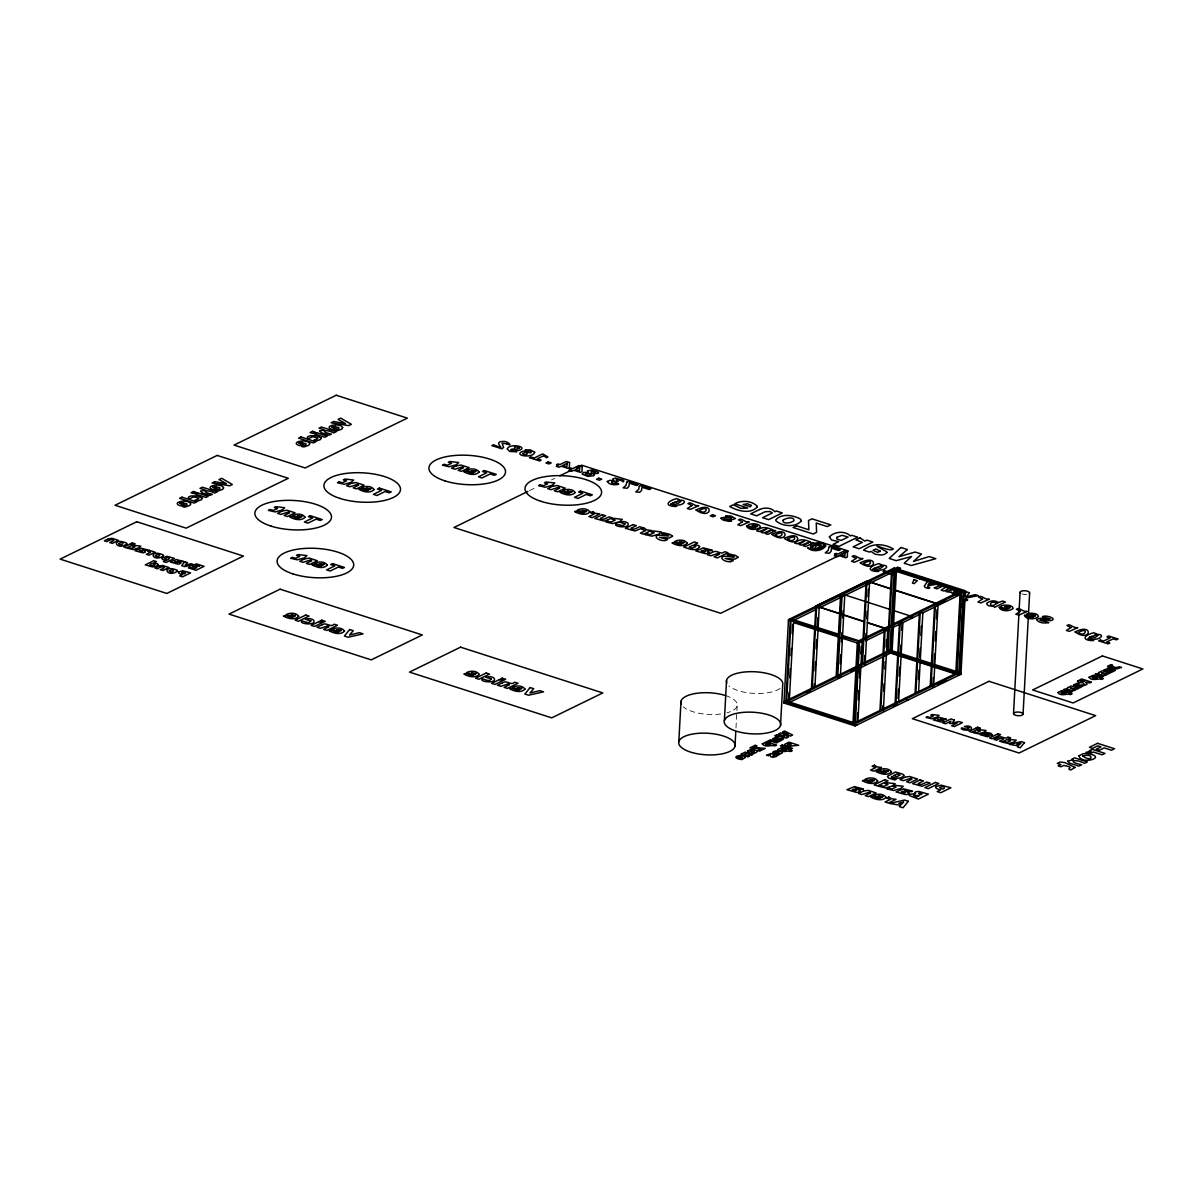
<?xml version="1.0" encoding="UTF-8"?>
<svg xmlns="http://www.w3.org/2000/svg" width="1203" height="1203" viewBox="0 0 1203 1203"><rect width="100%" height="100%" fill="white"/><g stroke="black" fill="none" stroke-linecap="round" stroke-linejoin="round"><path stroke-width="0.75" stroke-dasharray="5 3.75" d="M735.965 728.026L737.168 705.966M529.576 490.583L536.297 487.305M551.425 479.937L554.778 478.298M1026.836 594.327A4.797 1.835 3.1 0 1 1022.069 593.921M725.544 695.56A28.255 10.812 3.1 0 1 731.995 710.958M730.477 711.635A28.255 10.812 3.1 0 1 726.958 712.793M720.702 713.996A28.255 10.812 3.1 0 1 683.364 706.853M780.07 688.447A28.255 10.812 3.1 0 1 754.296 693.394A28.255 10.812 3.1 0 1 728.913 685.86"/><path stroke-width="1.5" d="M678.808 741.665L681.003 701.214M724.371 720.657L726.552 680.221M734.973 746.401A28.255 10.812 3.1 0 0 695.274 733.635A28.255 10.812 3.1 0 0 690.432 752.055A28.255 10.812 3.1 0 0 734.973 746.401L735.77 731.695M780.521 725.394A28.255 10.812 3.1 0 0 740.822 712.627A28.255 10.812 3.1 0 0 735.98 731.063A28.255 10.812 3.1 0 0 780.521 725.394L782.717 684.958A28.255 10.812 3.1 0 0 753.74 671.725A28.255 10.812 3.1 0 0 726.792 683.048M965.017 599.455L960.956 674.251L855.077 725.905L783.965 703.033L788.476 619.62L894.355 567.966L965.483 590.838L965.212 595.786M790.341 618.718L785.83 702.116L856.942 725.003M786.687 700.462L791.078 619.59L793.664 620.417L789.288 701.304M788.582 699.86L788.988 692.507M789.785 677.8L790.281 668.612M790.972 655.74L791.379 648.387M792.175 633.68L792.672 624.492M811.439 688.402L815.814 607.515M890.07 588.763L866.972 581.019L815.905 605.936L863.889 621.695M812.236 688.011L816.611 607.124L819.198 607.966L814.927 687.003M814.13 687.394L814.326 683.71M815.017 670.853L815.514 661.665M816.22 648.793L816.717 639.605M817.408 626.733L817.905 617.545M836.175 676.327L840.551 595.44M841.438 593.47L836.897 677.199L839.499 678.026L839.559 676.763L838.762 677.154M837.769 675.545L842.145 594.673L844.747 595.5L840.371 676.372M840.265 663.906L840.762 654.718M841.453 641.846L841.95 632.658M842.747 617.951L843.153 610.598M843.95 595.891L844.01 594.628M852.927 723.935L857.303 643.049L859.168 642.146L858.671 651.334M855.092 717.514L855.98 700.973M856.28 695.454L857.183 678.913M857.483 673.394L858.371 656.853M855.077 725.905L855.153 724.642M855.213 722.522L859.604 641.635L862.19 642.477L857.904 721.514M857.107 721.905L857.604 712.717M858.31 699.845L858.807 690.657M859.498 677.785L859.995 668.597M860.792 653.891L861.198 646.537M861.709 663.861L866.1 582.989L868.686 583.816M862.506 663.47L866.897 582.598L869.483 583.425L865.107 664.312M864.401 662.853L864.807 655.5M865.604 640.793L865.995 633.455M866.792 618.748L867.198 611.395M867.995 596.688L868.386 589.335M879.964 710.447L882.852 657.139M883.047 653.455L884.34 629.56M880.761 710.056L885.137 629.169L887.724 630.011L883.348 710.883M882.656 709.439L882.852 705.77M883.649 691.063L884.04 683.71M884.837 669.003L885.243 661.65M886.04 646.943L886.431 639.59M887.258 651.394L891.528 572.357M892.506 568.869L887.979 652.267L959.107 675.154L959.167 673.891M783.965 703.033L889.844 651.364L894.19 571.064M788.416 620.883L894.295 569.23L894.355 567.966M891.032 650.462L895.408 569.575M892.13 650.823L896.521 569.936M895.122 703.048L899.498 622.162M895.919 702.657L900.295 621.771L902.897 622.613L898.611 701.65M898.009 698.357L898.506 689.169M899.212 676.312L899.709 667.109M900.4 654.252L900.897 645.064M901.694 630.357L902.1 623.004M905.498 697.981L905.423 699.244L908.024 700.086M909.949 615.846L909.874 617.109L912.475 617.936L912.536 616.673M915.077 693.304L919.453 612.432M915.874 692.913L920.25 612.041L922.851 612.868L918.566 691.92M918.46 679.439L918.957 670.251M919.663 657.379L920.16 648.191M920.851 635.319L921.348 626.131M930.235 685.905L934.626 605.034L937.212 605.861M931.032 685.515L935.423 604.643L938.009 605.47L933.723 684.522M932.926 684.898L933.333 677.56M934.13 662.853L934.626 653.65M935.317 640.793L935.814 631.605M936.52 618.733L937.017 609.545M955.874 671.605L960.159 592.568M956.671 671.214L961.032 590.914L893.468 623.876M961.648 607.365L961.844 603.68M959.919 672.627L964.295 591.756M1013.527 713.469L1020.099 592.162M1023.061 714.281A4.797 1.835 3.1 0 0 1016.324 712.116A4.797 1.835 3.1 0 0 1015.497 715.244A4.797 1.835 3.1 0 0 1023.061 714.281L1029.633 592.959M1090.113 636.823L1087.903 638.673L1093.662 640.462A4.135 1.579 3.1 0 1 1091.347 640.597C1081.151 639.755 1084.459 635.229 1093.632 632.748L1096.219 633.74A18.797 7.188 3.1 0 1 1095.226 634.312C1108.625 633.695 1097.076 642.011 1091.076 638.252A4.06 1.549 3.1 0 1 1090.144 636.838M527.891 491.41L453.967 527.485L720.657 613.289L848.356 550.989L581.666 465.17L576.628 467.636M559.816 475.832L571.575 470.087M792.867 620.808L815.935 609.56M818.401 608.357L842.295 596.688M843.153 596.282L890.085 573.38M890.175 625.485L858.867 640.763L854.356 724.176L956.505 674.327L956.58 673.063L854.416 722.898M858.792 642.026L890.1 626.748M893.393 625.139L960.956 592.177M938.896 603.816L945.498 600.598M862.19 642.477L841.829 636.567M866.34 640.447L889.408 629.199M892.701 627.59L919.062 614.718M922.054 613.259L960.25 594.628M806.611 692.853L809.905 691.244M851.092 671.139L859.333 667.124M788.416 702.958L890.581 653.109M893.258 706.056L896.551 704.447M932.836 686.748L933.633 686.357M937.754 684.342L945.994 680.327M893.288 568.553L918.19 576.568M921.739 577.711L964.415 591.44M894.295 569.23L965.407 592.102M892.431 570.132L893.543 570.493M895.994 571.275L961.768 592.447M872.31 582.733L890.085 588.447M893.649 589.59L936.325 603.32M893.634 589.906L936.295 603.635M844.972 594.944L889.423 609.244M892.987 610.387L910.761 616.101M815.905 605.936L863.904 621.38M867.453 622.522L885.243 628.252M867.438 622.838L885.228 628.567M961.032 672.988L889.919 650.101L784.025 701.77L789.363 703.484M793.905 619.861L838.341 634.161M841.905 635.304L859.679 641.019M889.844 651.364L960.956 674.251M907.603 657.304L916.506 660.161M941.393 668.176L953.829 672.176M790.281 619.981L838.28 635.425M888.776 651.891L959.904 674.763M793.739 622.598L858.416 643.41M789.454 701.996L855.228 723.168M1020.505 593.109A4.797 1.835 3.1 0 1 1024.715 590.718A4.797 1.835 3.1 0 1 1029.347 593.41M681.244 704.056A28.255 10.812 3.1 0 1 694.206 693.71A28.255 10.812 3.1 0 1 725.544 695.56M566.929 464.117L566.929 466.779L562.763 465.441L567.169 463.215L566.929 464.117M579.56 468.178L579.56 470.854L575.395 469.516L579.801 467.29L579.56 468.178M844.912 553.56L844.897 556.222L840.732 554.884L845.138 552.658L844.912 553.56M820.311 545.696C813.965 553.245 813.529 543.2 820.311 545.696M179.848 503.065L181.082 504.087L183.969 502.689L179.848 503.065M212.751 487.02L213.999 488.027L216.871 486.629L212.751 487.02M298.87 442.884L300.118 443.907L302.991 442.509L298.87 442.884M331.787 426.839L333.036 427.847L335.908 426.448L331.787 426.839M737.695 756.913L738.567 757.634L740.567 756.657L737.695 756.913M774.537 752.191L775.409 752.913L777.424 751.92L774.537 752.191M903.844 775.303C902.25 778.822 896.611 778.612 893.408 777.349A5.519 2.105 3.1 0 1 892.1 776.326C888.13 778.897 900.536 778.221 894.656 779.935L888.566 778.1L887.408 776.296L895.528 771.98L901.709 773.8A5.278 2.015 3.1 0 1 903.633 774.882L903.844 775.303M190.721 503.862L189.773 505.425L184.961 507.125C176.991 506.042 190.946 505.816 185.954 503.335L180.736 505.877C169.623 502.448 188.209 498.268 190.721 503.862M223.623 487.816L222.675 489.365L217.878 491.065C209.893 489.982 223.848 489.756 218.856 487.275L213.653 489.816C202.525 486.388 221.126 482.208 223.623 487.816M309.742 443.696L308.795 445.245L303.998 446.945C296.013 445.862 309.968 445.636 304.991 443.155L299.773 445.696C288.66 442.268 307.246 438.087 309.742 443.696M342.66 427.636L341.712 429.185L336.9 430.885C328.93 429.802 342.885 429.576 337.893 427.095L332.675 429.636C321.562 426.208 340.148 422.027 342.66 427.636M745.304 757.469L741.86 759.634L739.364 759.138L742.672 758.146L741.965 757.108L738.311 758.882C730.537 756.476 743.544 753.544 745.304 757.469M782.145 752.747L778.702 754.913L776.206 754.416L779.514 753.424L778.822 752.371L775.168 754.161C767.379 751.755 780.401 748.822 782.145 752.747M569.53 462.523L569.365 467.561L567.801 468.313L561.215 466.193L559.094 467.23L556.342 466.343L558.463 465.305L556.523 464.689L558.072 463.937L559.996 464.553L566.297 461.486L569.53 462.523M582.162 466.584L581.996 471.621L580.432 472.388L573.846 470.268L571.726 471.305L568.974 470.418L571.094 469.381L569.154 468.749L570.703 467.997L572.643 468.629L578.944 465.546L582.162 466.584M847.514 551.966L847.348 557.004L845.784 557.756L839.198 555.636L837.077 556.673L834.326 555.786L836.431 554.748L834.506 554.132L836.055 553.38L837.98 553.997L844.28 550.929L847.514 551.966M772.582 529.681L772.341 530.418L775.619 530.613A61.804 23.654 3.1 0 0 774.1 531.32L767.815 534.388L765.454 533.636L771.349 530.042L763.424 532.974L761.093 532.222L766.988 528.628L759.063 531.576L756.717 530.824C762.732 525.44 767.574 527.952 772.582 529.681M810.491 541.876L810.251 542.613L813.514 542.809A61.804 23.654 3.1 0 0 811.995 543.515L805.724 546.583L803.363 545.831L809.243 542.237L801.333 545.17L798.987 544.418L804.882 540.824L796.972 543.771L794.627 543.019C800.642 537.636 805.484 540.147 810.491 541.876M720.958 518.267L723.078 520.087L728.928 521.365L731.424 521.064L723.845 518.869L732.597 519.561L735.424 518.508L730.612 515.922L725.574 515.952L727.935 516.869C738.612 519.41 724.056 515.816 720.958 518.267M672.522 536.222L669.169 538.042L659.47 537.305L667.605 539.455L665.199 540.628C655.575 541.004 651.515 532.989 663.845 535.681C678.763 536.794 654.793 533.53 663.545 532.794L670.101 534.388L672.522 536.222M738.176 557.35L734.822 559.169L725.123 558.433L733.259 560.568L730.853 561.756C721.229 562.117 717.168 554.117 729.499 556.794C744.416 557.921 720.447 554.643 729.198 553.906L735.755 555.515L738.176 557.35M762.326 743.845C765.273 748.176 771.439 744.446 774.882 745.905L776.552 745.093L766.386 741.815L762.326 743.845M778.01 749.454C780.942 753.77 787.123 750.055 790.566 751.514L792.236 750.702L782.07 747.424L778.01 749.454M1057.888 692.537C1060.835 696.868 1067.001 693.139 1070.444 694.597L1072.114 693.785L1061.948 690.507L1057.888 692.537M1089.061 677.319C1092.008 681.65 1098.174 677.921 1101.632 679.379L1103.301 678.567L1093.136 675.289L1089.061 677.319M696.056 509.997C712.161 521.365 714.928 500.207 696.056 509.997M771.875 534.388C787.98 545.756 790.747 524.598 771.875 534.388M784.506 538.448C800.612 549.816 803.378 528.673 784.506 538.448M860.31 562.839C876.431 574.207 879.198 553.064 860.31 562.839M961.332 592.297L956.941 673.184L958.806 672.266L963.182 591.395L961.332 592.297M1075.121 631.951C1091.226 643.319 1093.993 622.177 1075.121 631.951M1075.001 767.424L1070.82 769.965C1064.565 768.356 1076.805 767.815 1063.708 765.454L1060.956 766.792L1058.189 765.905L1060.941 764.567L1057.287 763.394L1060.144 761.995L1064.881 762.627L1075.001 767.424M157.954 564.538L156.631 566.057L152.631 566.959L145.277 564.854L153.743 560.718L156.39 561.575L153.789 562.839L156.946 563.575A4.135 1.579 3.1 0 1 157.954 564.538M699.575 546.688C697.364 551.32 690.131 549.44 687.048 548.147L683.74 547.079L694.311 541.921L697.62 542.989L694.372 544.568L698.326 545.485A5.173 1.985 3.1 0 1 699.575 546.688M202.284 498.298L201.367 499.771L197.247 501.17C189.051 499.937 206.149 499.215 194.675 497.065C191.758 496.087 188.781 501.591 188.345 497.29A9.729 3.729 3.1 0 1 191.337 495.922L197.788 495.937L202.284 498.298M321.306 438.118L320.389 439.591L316.284 441.005C308.073 439.757 325.186 439.035 313.697 436.884C310.78 435.907 307.818 441.411 307.382 437.11A9.729 3.729 3.1 0 1 310.359 435.742L316.825 435.757L321.306 438.118M626.673 482.253L626.056 485.32L623.124 487.832L627.154 488.238L628.974 486.238L629.304 483.14L636.507 485.456L638.207 484.629L628.327 481.441L626.673 482.253M639.319 486.313L638.703 489.395L635.755 491.907L639.785 492.298L641.62 490.313L641.936 487.2L649.139 489.516L650.838 488.689L640.958 485.516L639.319 486.313M828.852 547.29L828.235 550.372L825.288 552.884L829.318 553.275L831.138 551.29L831.468 548.192L838.671 550.508L840.371 549.666L830.491 546.493L828.852 547.29M951.573 592.357C954.099 597.861 966.265 592.703 955.693 590.583C960.941 590.478 967.603 593.019 957.002 589.004A3.91 1.489 3.1 0 0 954.34 589.139L946.099 591.665L951.573 592.357M161.849 558.282L162.796 559.651L165.999 560.387L163.458 561.636L166.104 562.478L174.45 558.403L167.067 556.282L161.849 558.282M829.393 536.884L831.514 539.997L838.717 541.636L832.987 544.433L838.957 546.342L857.724 537.185L851.769 535.275L850.341 535.967C845.092 530.433 834.326 531.5 829.393 536.884M181.773 572.628C185.292 576.508 187.879 569.966 181.773 572.628M939.814 787.439C944.19 792.296 947.438 784.115 939.814 787.439M924.37 586.087L925.077 587.395L928.325 588.493L929.814 587.771L927.633 586.899L927.934 585.846L940.445 583.47L937.393 582.478L928.039 584.613L931.618 580.628L928.596 579.651L924.37 586.087M962.28 598.282L962.986 599.59L966.235 600.688L967.708 599.981L965.543 599.094L965.829 598.041L978.355 595.665L975.287 594.673L965.949 596.823L969.528 592.823L966.505 591.846L962.28 598.282M998.4 602.583L1002.565 601.049L1005.452 601.981L994.58 607.35C993.407 604.342 987.994 608.041 986.61 603.47C989.558 600.643 995.212 599.786 998.4 602.583M956.941 592.568C953.092 595.786 951.919 588.884 956.941 592.568M768.522 755.619L766.491 755.289L771.018 753.544L773.815 754.401L773.048 756.221L775.589 754.702L777.559 755.334A8.06 3.083 3.1 0 1 776.161 756.492L773.514 757.183A2.767 1.053 3.1 0 1 771.604 757.078C768.792 756.717 772.296 752.552 768.522 755.619M506.418 443.727C514.087 447.546 507.44 440.328 502.659 441.501A4.105 1.564 3.1 0 0 500.117 441.802C494.313 444.012 508.989 451.215 493.546 444.764L491.832 445.591L501.967 448.854L503.621 447.351L502.072 443.2L506.418 443.727M670.868 504.087L676.703 506.298A4.135 1.579 3.1 0 1 674.387 506.433C664.176 505.591 667.5 501.065 676.672 498.598L679.259 499.591A18.797 7.188 3.1 0 1 678.266 500.147C691.665 499.531 680.101 507.846 674.116 504.102A4.06 1.549 3.1 0 1 673.169 502.674L670.868 504.087M873.032 569.139L878.867 571.335A4.135 1.579 3.1 0 1 876.551 571.485C866.34 570.643 869.664 566.102 878.837 563.636L881.423 564.628A18.797 7.188 3.1 0 1 880.431 565.199C893.829 564.583 882.265 572.899 876.28 569.139A4.06 1.549 3.1 0 1 875.333 567.726L873.032 569.139M310.87 620.808C308.615 625.62 300.464 618.252 301.457 622.237C304.239 624.598 317.141 624.928 313.412 619.906A9.729 3.729 3.1 0 0 309.502 618.583L305.231 619.244L310.87 620.808M491.335 678.793C489.095 683.605 480.929 676.236 481.922 680.221C484.719 682.597 497.606 682.913 493.892 677.906A9.729 3.729 3.1 0 0 489.982 676.567L485.696 677.229L491.335 678.793M625.079 523.756C622.823 528.568 614.673 521.2 615.665 525.17C618.447 527.546 631.349 527.876 627.635 522.854A9.729 3.729 3.1 0 0 623.71 521.531L619.44 522.177L625.079 523.756M968.926 727.74C967.137 731.604 960.611 725.71 961.392 728.883C963.633 730.777 973.949 731.048 970.971 727.033A7.774 2.977 3.1 0 0 967.844 725.965L964.415 726.492L968.926 727.74M824.235 545.47C820.882 551.305 812.386 550.282 807.694 547.786C812.401 552.493 822.16 551.094 825.905 545.861L823.168 543.335A5.474 2.09 3.1 0 0 818.957 542.733C801.213 543.621 816.01 552.779 821.965 546.373C822.626 543.53 816.326 545.651 818.386 544.207L817.002 543.771C800.115 554.974 820.611 536.869 824.235 545.47M543.741 455.711L546.418 457.741L547.997 456.96L542.688 453.892L534.267 457.997L530.944 456.929L529.41 457.681L539.606 460.96L541.155 460.208L537.155 458.929L543.741 455.711M1080.354 681.169L1084.324 681.244L1081.677 680.402L1080.354 681.169M301.758 516.358L301.231 517.095L297.231 515.801L301.758 516.358M295.412 615.485L294.885 616.222L290.885 614.944L295.412 615.485M323.983 564.252L323.457 564.989L319.457 563.696L323.983 564.252M341.231 630.222L340.705 630.973L336.705 629.68L341.231 630.222M370.795 488.704L370.253 489.441L366.253 488.162L370.795 488.704M475.802 471.17L475.275 471.907L471.275 470.629L475.802 471.17M475.877 673.469L475.35 674.221L471.35 672.928L475.877 673.469M521.711 688.221L521.17 688.958L517.17 687.665L521.711 688.221M571.891 491.651L571.365 492.388L567.365 491.11L571.891 491.651M586.613 511.019L586.087 511.771L582.087 510.478L586.613 511.019M683.996 542.358L683.469 543.109L679.469 541.816L683.996 542.358M751.274 505.425L750.326 506.764L743.123 504.448L747.649 503.786L751.274 505.425M874.416 780.176L873.889 780.912L869.889 779.619L874.416 780.176M882.791 796.461L882.265 797.213L878.265 795.92L882.791 796.461M888.16 770.988L887.634 771.725L883.619 770.446L888.16 770.988M989.738 734.161L986.114 733.725L989.738 734.161M787.785 744.326C791.484 747.168 792.852 742.071 787.785 744.326M750.086 751.018C755.634 755.183 756.281 749.153 750.086 751.018M1082.805 756.025C1093.016 763.589 1094.489 752.461 1082.805 756.025M534.673 452.208C533.591 458.493 513.35 455.937 521.952 451.546C525.23 449.997 528.854 453.501 530.914 452.749C532.553 451.05 528.688 450.569 527.606 451.065L525.155 450.057L530.267 449.862L534.673 452.208M1036.61 619.515C1038.535 623.214 1045.001 623.41 1048.881 622.628L1046.219 621.545C1032.039 619.59 1045.723 619.304 1050.46 620.703C1058.655 618.974 1045.512 614.447 1042.399 616.718L1050.294 618.913L1039.963 618.252L1036.61 619.515M947.693 586.447L952.084 587.214L944.009 591.079L941.122 590.147L946.34 586.793A2.451 0.947 3.1 0 0 945.347 586.177L942.581 586.192L937.002 588.823L934.13 587.906L942.28 584.583L947.693 586.447M674.417 502.403L678.041 503.471L681.139 501.2A2.211 0.842 3.1 0 0 679.56 500.674L674.417 502.403M876.581 567.455L880.205 568.523L883.303 566.252A2.211 0.842 3.1 0 0 881.739 565.726L876.581 567.455M1091.377 636.567L1095.016 637.635L1098.113 635.364A2.211 0.842 3.1 0 0 1096.534 634.838L1091.377 636.567M607.289 481.471C608.989 484.959 615.139 485.185 618.718 484.223L615.966 483.185C609.199 484.493 611.109 479.426 616.462 482.268L618.131 481.456C611.425 478.403 622.537 479.967 623.109 481.877L623.59 481.471A4.737 1.82 3.1 0 0 623.545 480.298L615.35 478.102L612.613 479.05L613.981 480.734L609.816 480.343L607.289 481.471M691.905 505.546L687.319 508.493L690.206 509.41L698.717 505.696C693.785 505.907 694.236 503.967 689.665 502.764L687.921 503.606L691.905 505.546M742.446 521.801L737.86 524.749L740.747 525.681L749.258 521.952C744.326 522.177 744.777 520.222 740.206 519.019L738.462 519.876L742.446 521.801M856.175 558.387L851.574 561.335L854.461 562.267L862.987 558.538C858.04 558.763 858.491 556.809 853.935 555.606L852.175 556.463L856.175 558.387M982.52 599.049L977.934 601.996L980.821 602.929L989.332 599.199C984.34 599.395 984.896 597.485 980.28 596.267L978.535 597.124L982.52 599.049M1020.43 611.244L1015.843 614.192L1018.715 615.124L1027.242 611.395C1022.249 611.59 1022.806 609.68 1018.189 608.462L1016.445 609.319L1020.43 611.244M1070.971 627.5L1066.384 630.447L1069.256 631.38L1077.783 627.65C1072.79 627.861 1073.347 625.951 1068.73 624.718L1066.986 625.575L1070.971 627.5M507.26 448.975L509.756 451.486L516.734 451.742L514.298 450.734C507.591 451.095 511.846 447.095 515.876 450.388A4.632 1.774 3.1 0 0 518.839 450.403C529.5 446.975 509.41 442.674 507.26 448.975M997.107 603.169C988.565 610.116 988.069 599.049 997.107 603.169M587.44 470.899L588.432 472.403L583.545 472.418L582.132 474.072L587.756 476.388L593.801 475.726A3.955 1.519 3.1 0 0 593.966 474.614L592.838 473.862L598.177 473.305A3.97 1.519 3.1 0 0 598.372 472.283L592.056 469.997L587.44 470.899M200.675 491.305L202.164 492.869L209.954 495.41L212.36 494.253C199.818 491.816 205.893 488.538 214.736 493.08L217.111 491.922L202.39 487.185L200.014 488.343L205.277 490.042L200.675 491.305M319.712 431.125L321.201 432.689L328.99 435.23L331.381 434.072C318.84 431.636 324.93 428.358 333.757 432.9L336.148 431.742L321.427 427.005L319.036 428.163L324.314 429.862L319.712 431.125M741.259 754.055L747.755 756.928L749.424 756.116C741.093 754.988 745.123 751.8 751.093 755.304L752.762 754.492L745.319 752.101L741.259 754.055M1067.678 761.228L1069.467 763.108L1078.82 766.161L1081.692 764.762C1066.64 761.83 1073.948 757.905 1084.55 763.364L1087.407 761.965L1074.655 757.86L1071.798 759.258L1073.211 759.71L1067.678 761.228M772.988 738.717L779.273 741.544L783.348 739.183A2.722 1.038 3.1 0 0 782.597 738.597L776.04 739.168L775.709 738.477L778.341 737.559L776.552 736.988L772.988 738.717M1073.617 684.943L1079.903 687.77L1083.978 685.409A2.722 1.038 3.1 0 0 1083.226 684.808L1076.67 685.394L1076.339 684.687L1078.971 683.785L1077.181 683.214L1073.617 684.943M785.018 744.311L785.815 745.514L789.514 746.251A4.541 1.744 3.1 0 0 792.04 745.905L798.747 745.304L788.897 742.131L785.018 744.311M746.522 525.906C747.965 530.478 757.078 530.222 760.416 527.185C759.8 520.794 736.702 525.049 755.484 527.515L751.243 528.012L746.522 525.906M999.242 607.214C1000.67 611.786 1009.798 611.53 1013.121 608.492C1012.46 602.056 989.347 606.432 1008.189 608.823L1003.949 609.319L999.242 607.214M1024.505 615.334C1025.933 619.921 1035.061 619.665 1038.4 616.628C1037.783 610.237 1014.685 614.492 1033.467 616.944L1029.227 617.455L1024.505 615.334M1064.084 689.439L1070.625 692.296L1072.294 691.484L1067.016 689.53L1073.813 690.748L1075.497 689.92L1070.204 687.966L1077.016 689.184L1078.685 688.372L1071.241 685.981L1067.407 687.74L1067.647 688.612L1064.084 689.439M1095.271 674.221L1101.798 677.094L1103.482 676.266L1098.189 674.312L1105.001 675.53L1106.67 674.718L1101.392 672.748L1108.189 673.966L1109.858 673.154L1102.414 670.763L1098.595 672.537L1098.835 673.394L1095.271 674.221M1115.256 670.372L1111.136 672.537L1103.692 670.146L1105.362 669.334L1110.625 671.018L1112.264 670.492L1107.031 668.522L1108.7 667.695L1115.256 670.372M595.154 472.132C590.252 475.501 589.244 468.659 595.154 472.132M519.23 447.922C513.17 452.253 512.613 444.133 519.23 447.922M522.598 453.456C526.764 457.952 530.568 450.133 522.598 453.456M591.154 474.283L588.899 475.38L585.711 474.629A2.045 0.782 3.1 0 1 585.59 473.877L588.132 473.155L591.154 474.283M142.435 551.124L139.202 550.718L140.48 550.102L142.435 551.124M177.758 562.493L174.525 562.087L175.803 561.47L177.758 562.493M705.184 551.56L703.695 552.162L701.138 551.064L702.717 550.282L705.184 551.56M880.31 551.245L877.634 552.312L873.032 550.327L875.904 548.929L880.31 551.245M856.28 790.326L854.792 790.912L852.235 789.815L853.829 789.048L856.28 790.326M905.363 792.506L903.874 793.108L901.318 792.01L902.912 791.228L905.363 792.506M940.776 720.311L937.528 719.92L938.806 719.289L940.776 720.311M757.514 526.117L756.762 526.869L752.025 525.35L755.334 524.944L757.514 526.117M1010.234 607.44L1009.467 608.177L1004.746 606.658L1008.039 606.252L1010.234 607.44M1035.497 615.56L1034.745 616.312L1030.009 614.793L1033.302 614.387L1035.497 615.56M747.83 750.898C749.619 756.943 764.311 750.717 752.717 749.619A3.955 1.519 3.1 0 0 750.161 749.755L747.83 750.898M1078.956 755.815C1081.377 765.574 1108.76 756.762 1087.317 753.619A6.782 2.601 3.1 0 0 1082.941 753.86L1078.956 755.815M1077.587 681.124L1078.82 682.507L1083.121 682.808L1084.941 685.319L1087.106 684.251L1085.467 682.131L1089.723 682.988L1091.482 682.116L1081.632 678.943L1077.587 681.124M899.829 775.093L897.017 776.597L893.618 775.589L897.077 773.905L899.829 775.093M699.349 510.493C705.966 516.298 710.702 504.057 699.349 510.493M775.168 534.899C781.77 540.703 786.506 528.448 775.168 534.899M787.8 538.959C794.416 544.764 799.138 532.508 787.8 538.959M863.619 563.35C870.22 569.154 874.957 556.899 863.619 563.35M1078.414 632.462C1085.031 638.267 1089.753 626.026 1078.414 632.462M305.051 517.23C301.246 521.38 294.118 519.44 289.788 516.944C292.855 514.673 296.133 519.952 299.788 517.786L292.524 515.455C296.224 513.41 302.78 513.44 305.051 517.23M298.705 616.357C294.9 620.507 287.773 618.568 283.442 616.086C286.509 613.801 289.788 619.094 293.442 616.928L286.179 614.598C289.878 612.538 296.434 612.568 298.705 616.357M327.291 565.124C323.487 569.275 316.359 567.32 312.013 564.839C315.096 562.568 318.359 567.846 322.013 565.681L314.765 563.35C318.464 561.305 325.005 561.32 327.291 565.124M374.088 489.576C370.283 493.726 363.156 491.786 358.81 489.305C361.892 487.02 365.156 492.313 368.81 490.147L361.562 487.801C365.261 485.756 371.802 485.786 374.088 489.576M344.524 631.109C340.72 635.259 333.592 633.304 329.261 630.823C332.329 628.552 335.607 633.831 339.261 631.665L331.998 629.334C335.697 627.289 342.253 627.304 344.524 631.109M479.095 472.042C475.29 476.193 468.162 474.253 463.832 471.771C466.899 469.486 470.178 474.779 473.832 472.614L466.569 470.268C470.268 468.223 476.824 468.253 479.095 472.042M479.185 674.357C475.38 678.492 468.253 676.552 463.907 674.071C466.99 671.785 470.253 677.078 473.907 674.913L466.659 672.582C470.358 670.522 476.899 670.552 479.185 674.357M575.184 492.523C571.38 496.674 564.267 494.734 559.921 492.253C563.004 489.967 566.267 495.26 569.921 493.095L562.673 490.749C566.372 488.704 572.914 488.734 575.184 492.523M589.906 511.907C586.102 516.057 578.974 514.102 574.643 511.621C577.711 509.35 580.989 514.628 584.643 512.463L577.38 510.132C581.079 508.087 587.635 508.102 589.906 511.907M525.004 689.093C521.2 693.244 514.072 691.289 509.726 688.808C512.809 686.537 516.072 691.815 519.726 689.65L512.478 687.319C516.177 685.274 522.719 685.304 525.004 689.093M687.289 543.245C683.484 547.38 676.357 545.44 672.026 542.959C675.094 540.673 678.372 545.967 682.026 543.801L674.763 541.47C678.462 539.41 685.018 539.44 687.289 543.245M757.213 507.004C750.371 514.463 737.544 510.959 729.725 506.493L733.259 504.779L740.958 508.388L747.725 508.012L734.672 503.816C741.499 500.027 751.514 500.568 757.123 506.087L757.213 507.004M877.724 781.048C873.919 785.198 866.792 783.243 862.446 780.762C865.528 778.491 868.792 783.77 872.446 781.604L865.198 779.273C868.897 777.228 875.438 777.243 877.724 781.048M891.453 771.86C887.649 776.01 880.521 774.07 876.175 771.589C879.258 769.303 882.521 774.582 886.19 772.431L878.927 770.085C882.626 768.04 889.167 768.07 891.453 771.86M886.1 797.348C882.295 801.484 875.167 799.544 870.822 797.063C873.904 794.777 877.167 800.07 880.822 797.905L873.573 795.574C877.273 793.529 883.814 793.544 886.1 797.348M992.385 734.868L987.513 736.747L980.159 734.642L981.738 733.875L985.152 735.484L988.159 735.319L982.355 733.439L986.189 732.371L990.836 733.304L992.385 734.868M914.085 579.666L912.4 583.079L914.175 583.65L917.333 580.703L914.085 579.666M126.826 544.012C115.894 551.47 110.706 537.019 126.059 542.854A4.526 1.729 3.1 0 1 126.826 544.012M163.518 555.816C152.586 563.275 147.383 548.824 162.751 554.658A4.526 1.729 3.1 0 1 163.518 555.816M177.427 571.169C166.495 578.628 161.307 564.177 176.661 570.027A4.526 1.729 3.1 0 1 177.427 571.169M178.57 571.951L178.45 572.598A5.188 1.985 3.1 0 0 179.848 573.771L182.36 574.628L179.713 575.921L182.54 576.838L190.63 572.884L182.766 570.778L178.57 571.951M801.213 521.079C795.138 527.741 782.161 526.478 775.86 520.734L775.785 519.846C781.454 513.335 792.416 515.064 799.469 518.493A10.18 3.895 3.1 0 1 801.213 521.079M935.814 786.597L935.633 787.409A6.481 2.481 3.1 0 0 937.393 788.882L940.535 789.95L937.227 791.574L940.761 792.717L950.881 787.77L941.032 785.138L935.814 786.597M118.706 543.696C122.074 547.681 126.21 539.681 118.706 543.696M155.398 555.5C158.766 559.485 162.901 551.485 155.398 555.5M169.307 570.854C172.676 574.839 176.811 566.839 169.307 570.854M782.927 520.358C782.536 524.734 791.935 522.914 794.01 520.583C794.506 516.162 785.003 518.087 782.927 520.358M154.796 564.372C153.307 567.23 146.059 564.703 152.616 563.425L154.796 564.372M695.62 546.478L692.447 548.132L689.154 547.109L692.898 545.29L695.62 546.478M915.152 792.341L915.498 793.649L909.513 794.326A4.632 1.774 3.1 0 0 909.318 795.514L918.28 799.078L928.4 794.145L919.137 791.514A3.338 1.278 3.1 0 0 916.415 791.709L915.152 792.341M954.159 719.995L952.656 722.747L959.152 721.605L962.415 722.657L954.325 726.597L951.648 725.74L957.017 723.123L949.573 723.529L950.987 721.183L945.618 723.8L942.806 722.898L950.896 718.943L954.159 719.995M165.142 558.493C167.142 563.199 173.563 554.688 165.142 558.493M836.777 537.38L836.867 539.064L841.168 540.433L848.085 537.064L842.085 535.275L836.777 537.38M145.398 551.696L144.24 552.538A3.113 1.188 3.1 0 1 142.571 552.794L134.977 550.658L141.007 548.177L148.195 550.072C144.39 551.079 139.052 547.38 145.398 551.696M180.736 563.064L179.563 563.906A3.113 1.188 3.1 0 1 177.894 564.147L170.3 562.012L176.33 559.53L183.518 561.44C179.743 562.448 174.39 558.733 180.736 563.064M708.883 552.282L707.424 553.32A3.88 1.489 3.1 0 1 705.334 553.636L695.845 550.974L703.379 547.876L712.371 550.237C709.424 552.658 697.725 544.568 708.883 552.282M886.987 552.523L884.37 554.403A6.992 2.677 3.1 0 1 880.596 554.974L875.167 554.207L870.912 551.365L869.453 552.087L863.528 550.177C872.205 542.764 883.934 543.591 893.273 548.854C890.837 553.38 862.446 538.433 886.791 551.786L886.987 552.523M859.98 791.033L858.536 792.085A3.88 1.489 3.1 0 1 856.446 792.401L846.957 789.724L854.476 786.627L863.468 789.003C860.521 791.409 848.822 783.318 859.98 791.033M943.738 720.898L942.566 721.725A3.113 1.188 3.1 0 1 940.896 721.98L933.302 719.845L939.332 717.364L946.52 719.259C942.746 720.281 937.393 716.552 943.738 720.898M909.062 793.228L907.618 794.281A3.88 1.489 3.1 0 1 905.513 794.581L896.024 791.92L903.558 788.822L912.551 791.183C909.603 793.604 897.904 785.514 909.062 793.228M780.792 739.514L777.439 739.619L780.792 739.514M1081.422 685.74L1078.068 685.845L1081.422 685.74M913.513 795.273L916.626 797.048L919.152 795.8L913.513 795.273M184.736 561.726L181.683 565.681L184.585 566.613L193.713 564.613L190.931 563.711L185.142 565.124L187.473 562.598L184.736 561.726M1119.376 666.853L1115.993 667.59L1111.076 666.026L1112.7 665.229L1110.91 664.657L1107.512 666.312L1116.564 668.943L1121.542 667.424L1119.376 666.853M349.682 629.545L344.404 636.041L348.088 637.229L363.05 633.861L359.381 632.673L349.456 635.034L353.246 630.703L349.682 629.545M530.147 687.545L524.869 694.041L528.568 695.214L543.53 691.845L539.861 690.657L529.937 693.018L533.726 688.687L530.147 687.545M908.355 801.288L903.002 807.769L899.453 806.627L900.641 805.333L889.619 803.454L904.506 800.055L908.355 801.288M1024.505 742.627L1020.219 747.815L1017.377 746.898L1018.34 745.86L1009.512 744.371L1021.422 741.634L1024.505 742.627M903.588 802.1L901.694 804.19L898.821 803.258L903.588 802.1M1020.7 743.274L1019.182 744.943L1016.881 744.206L1020.7 743.274M770.461 744.477C769.168 746.296 762.642 743.89 766.717 743.274L770.461 744.477M786.13 750.086C784.837 751.89 778.326 749.484 782.401 748.883L786.13 750.086M1066.023 693.169C1064.73 694.988 1058.204 692.567 1062.279 691.966L1066.023 693.169M1097.196 677.951C1095.903 679.77 1089.392 677.364 1093.452 676.748L1097.196 677.951M901.002 547.485L889.212 558.433L896.19 560.688L911.528 556.493L904.205 563.26L911.197 565.515L935.829 558.688L929.212 556.568L913.513 561.395L921.468 554.072L915.152 552.042L898.897 556.703L907.438 549.56L901.002 547.485M918.806 793.363C919.648 796.897 925.558 792.206 918.806 793.363M769.559 741.995L767.018 741.514L770.01 740.913L768.943 740.567L770.612 739.755L778.04 742.146L776.386 742.958L771.409 741.364L769.559 741.995M1090.399 753.123L1086.053 752.311L1091.181 751.289L1089.347 750.702L1092.204 749.304L1104.955 753.409L1102.098 754.807L1093.557 752.055L1090.399 753.123M336.208 395.231L234.059 445.08L305.171 467.967L407.336 418.118L336.208 395.231M217.187 455.411L115.022 505.26L186.134 528.147L288.299 478.298L217.187 455.411M300.976 436.99L298.6 438.148L313.321 442.884L315.697 441.727L300.976 436.99M312.585 431.321L310.058 432.554L312.645 433.381L315.156 432.148L312.585 431.321M333.682 421.531L331.126 422.794L348.69 425.621L351.336 424.328L340.735 418.103L338.088 419.381L345.441 423.531L333.682 421.531M181.939 497.17L179.563 498.328L194.284 503.065L196.66 501.907L181.939 497.17M193.548 491.501L191.036 492.734L193.623 493.561L196.134 492.328L193.548 491.501M214.66 481.711L212.089 482.974L229.653 485.801L232.299 484.508L221.698 478.283L219.066 479.561L226.405 483.711L214.66 481.711M316.615 432.674L314.224 433.832L324.855 437.245L327.231 436.087L316.615 432.674M136.766 521.741L60.15 559.124L166.826 593.455L243.442 556.072L136.766 521.741M197.578 492.854L195.202 494.012L205.818 497.425L208.194 496.268L197.578 492.854M108.345 538.869L104.375 540.809L107.037 541.666C109.473 538.779 119.202 539.049 109.684 542.508L112.33 543.365L118.435 540.388L112.029 538.312L108.345 538.869M130.029 544.117L123.924 547.094L126.571 547.951L132.676 544.974L130.029 544.117M132.315 542.944L130.826 543.666L133.623 544.568L135.112 543.846L132.315 542.944M129.052 547.621L127.713 548.267L133.082 549.53L138.646 547.966L140.706 546.147L133.759 545.32L132.435 545.967L134.992 546.794L131.713 548.282L129.052 547.621M149.413 550.357L147.623 551.23L150.465 552.327L146.375 554.312L149.022 555.169L155.127 552.192L149.413 550.357M270.104 509.546L268.419 510.373L275.141 511.937L282.103 509.997L284.675 507.711L275.983 506.689L274.329 507.486L277.517 508.523L273.412 510.388L270.104 509.546M158.946 566.027L154.976 567.966L157.638 568.824C160.074 565.951 169.803 566.222 160.285 569.681L162.931 570.523L169.037 567.545L162.631 565.47L158.946 566.027M339.141 481.907L337.457 482.719L344.163 484.298L351.126 482.343L353.697 480.057L345.02 479.035L343.366 479.847L346.554 480.869L342.449 482.734L339.141 481.907M282.479 510.929L277.502 513.35L280.84 514.418L288.299 512.072L289.562 512.854L284.149 515.486L287.457 516.553L295.096 512.824L287.081 510.222L282.479 510.929M351.502 483.275L346.539 485.696L349.878 486.764L357.336 484.418L358.584 485.2L353.186 487.832L356.494 488.899L364.118 485.185L356.118 482.583L351.502 483.275M189.894 567.079L188.36 567.831L195.984 570.282L204.074 566.327L196.45 563.876L194.901 564.628L199.713 566.177L192.315 566.192L196.751 567.621L194.706 568.613L189.894 567.079M310.344 515.726L308.419 516.658L312.585 518.012L304.389 521.997L307.938 523.14L316.118 519.14L320.284 520.478L322.209 519.546L310.344 515.726M379.381 488.072L377.456 489.019L381.622 490.358L373.426 494.358L376.975 495.486L385.155 491.501L389.321 492.839L391.246 491.892L379.381 488.072M444.148 464.373L442.478 465.185L449.185 466.764L456.148 464.809L458.719 462.523L450.042 461.501L448.373 462.313L451.561 463.335L447.471 465.2L444.148 464.373M456.523 465.741L451.546 468.162L454.884 469.23L462.343 466.884L463.606 467.666L458.193 470.298L461.501 471.365L469.14 467.651L461.125 465.05L456.523 465.741M292.344 557.44L290.66 558.267L297.367 559.831L304.329 557.876L306.9 555.606L298.224 554.568L296.57 555.38L299.758 556.403L295.652 558.282L292.344 557.44M484.403 470.538L482.463 471.486L486.629 472.824L478.448 476.809L481.982 477.952L490.162 473.967L494.328 475.305L496.268 474.358L484.403 470.538M304.705 558.824L299.742 561.245L303.066 562.312L310.539 559.966L311.788 560.733L306.389 563.38L309.697 564.448L317.321 560.718L309.306 558.117L304.705 558.824M280.088 589.184L229.006 614.101L371.246 659.876L422.313 634.943L280.088 589.184M332.584 563.621L330.66 564.553L334.825 565.891L326.63 569.891L330.163 571.034L338.359 567.034L342.524 568.372L344.449 567.44L332.584 563.621M548.222 461.907L545.982 463.005L548.944 463.967L551.2 462.869L548.222 461.907M540.237 484.854L538.568 485.666L545.275 487.245L552.237 485.29L554.809 483.004L546.132 481.982L544.478 482.794L547.666 483.817L543.561 485.681L540.237 484.854M552.613 486.223L547.651 488.644L550.974 489.711L558.448 487.365L559.696 488.147L554.282 490.779L557.606 491.847L565.23 488.132L557.215 485.531L552.613 486.223M305.727 615.049L295.156 620.207L298.464 621.274L309.036 616.101L305.727 615.049M598.763 478.177L596.523 479.275L599.485 480.223L601.741 479.125L598.763 478.177M580.493 491.019L578.568 491.967L582.718 493.305L574.538 497.305L578.072 498.433L586.267 494.448L590.432 495.786L592.357 494.839L580.493 491.019M318.855 621.65L311.216 625.365L314.539 626.432L322.163 622.718L318.855 621.65M321.697 620.177L319.848 621.079L323.351 622.207L325.201 621.304L321.697 620.177M321.953 624.808L316.975 627.229L320.314 628.297L327.772 625.951L329.036 626.718L323.622 629.364L326.93 630.432L337.517 625.274L334.193 624.207C330.569 628.146 326.374 621.71 321.953 624.808M592.718 511.606L590.478 512.704L594.026 514.072L588.914 516.568L592.222 517.636L599.846 513.907L595.455 513.38L592.718 511.606M602.387 514.719L594.763 518.448L604.327 521.11L612.342 517.922L609.019 516.854L604.222 519.155L601.545 519.2L600.297 518.433L605.695 515.786L602.387 514.719M607.726 521.2L606.041 522.027L612.748 523.591L619.725 521.636L622.297 519.365L613.605 518.328L611.951 519.14L615.139 520.162L611.034 522.042L607.726 521.2M633.064 524.598L625.425 528.312L635.004 530.989L643.019 527.786L639.68 526.719L634.898 529.019L632.222 529.064L630.958 528.297L636.372 525.651L633.064 524.598M644.191 528.177L641.951 529.275L645.5 530.628L640.387 533.124L643.695 534.192L651.334 530.463L646.928 529.937L644.191 528.177M646.793 533.771L645.124 534.598L651.831 536.162L658.793 534.207L661.364 531.937L652.688 530.899L651.034 531.711L654.221 532.734L650.116 534.613L646.793 533.771M712.492 514.764L710.236 515.861L713.214 516.824L715.454 515.726L712.492 514.764M460.554 647.169L409.486 672.101L551.711 717.86L602.793 692.928L460.554 647.169M759.604 509.501L750.672 513.861L756.657 515.786L765.228 511.681L770.1 511.561L772.356 512.959L762.627 517.711L768.582 519.621L782.311 512.929L776.356 511.004L774.837 511.741C771.334 507.38 764.386 507.32 759.604 509.501M712.417 552.282L707.454 554.703L710.778 555.771L718.236 553.425L719.499 554.207L714.086 556.839L717.409 557.906L727.98 552.748L724.657 551.681C721.033 555.636 716.838 549.2 712.417 552.282M486.207 673.033L475.636 678.191L478.944 679.259L489.516 674.101L486.207 673.033M796.551 525.816L793.078 527.5L813.183 533.982L816.596 532.312L816.251 523.034L827.303 526.583L830.777 524.884L811.965 518.839L808.491 520.538L808.882 529.771L796.551 525.816M502.177 678.161L500.313 679.078L503.816 680.206L505.681 679.289L502.177 678.161M499.32 679.635L491.696 683.364L495.004 684.417L502.643 680.703L499.32 679.635M502.418 682.793L497.456 685.214L500.794 686.281L508.252 683.936L509.501 684.702L504.102 687.349L507.41 688.417L517.982 683.259L514.673 682.191C511.034 686.131 506.854 679.695 502.418 682.793M860.01 537.921L855.965 539.891L862.356 542.342L853.153 546.839L859.107 548.748L872.852 542.057L866.897 540.132L864.927 541.094L860.01 537.921M884.551 570.808L883.137 571.5L893.724 574.899L895.122 574.222L891.062 572.914L896.25 570.372L899.227 571.335L900.626 570.658L894.761 568.763L888.175 571.981L884.551 570.808M897.724 567.32L896.205 568.057L899.092 568.989L900.626 568.252L897.724 567.32M920.325 576.974L918.069 578.072L921.047 579.034L923.287 577.921L920.325 576.974M755.183 745.319L749.935 747.89L761.168 748.867L757.725 750.552L759.604 751.153L765.213 748.416L753.98 747.439L757.063 745.92L755.183 745.319M776.597 734.883L774.792 735.755L786.446 738.056L788.401 737.093L783.439 734.582L790.642 736.01L792.597 735.048L784.521 731.003L782.672 731.905L788.326 734.507L780.521 732.958L778.747 733.83L784.236 736.507L776.597 734.883M782.191 745.048L780.431 745.905L783.995 745.619L782.191 745.048M785.003 745.995L783.348 746.807L790.777 749.198L792.446 748.386L785.003 745.995M988.971 681.304L912.355 718.687L1019.031 753.018L1095.647 715.635L988.971 681.304M927.393 716.808L926.039 717.454L931.408 718.717L936.987 717.153L939.032 715.334L932.099 714.507L930.761 715.153L933.317 715.98L930.039 717.469L927.393 716.808M1100.384 640.026L1098.7 640.853L1108.128 643.891L1109.813 643.064L1106.61 642.041L1113.211 638.823L1116.399 639.846L1118.083 639.019L1108.67 635.996L1106.986 636.808L1110.189 637.846L1103.587 641.064L1100.384 640.026M874.355 765.168L872.115 766.266L875.664 767.619L870.551 770.115L873.859 771.183L881.483 767.454L877.092 766.928L874.355 765.168M1102.384 655.936L1032.655 689.966L1073.121 702.973L1142.85 668.958L1102.384 655.936M975.317 728.416L969.212 731.394L971.859 732.251L977.964 729.274L975.317 728.416M977.603 727.244L976.114 727.965L978.911 728.868L980.4 728.146L977.603 727.244M974.34 731.92L973.001 732.567L978.37 733.83L983.934 732.266L985.994 730.447L979.047 729.619L977.723 730.266L980.28 731.093L977.001 732.582L974.34 731.92M884.746 779.724L874.16 784.882L877.483 785.95L888.055 780.792L884.746 779.724M863.513 791.033L858.551 793.469L861.889 794.536L869.348 792.191L870.596 792.957L865.198 795.604L868.506 796.657L876.13 792.942L868.13 790.341L863.513 791.033M880.581 785.529L878.897 786.356L885.603 787.92L892.566 785.965L895.137 783.694L886.461 782.657L884.806 783.469L887.994 784.491L883.889 786.371L880.581 785.529M904.972 777.168L900.009 779.604L903.348 780.672L910.806 778.326L912.054 779.093L906.656 781.739L909.964 782.807L917.588 779.078L909.588 776.476L904.972 777.168M997.994 733.815L989.543 737.935L992.189 738.792L1000.64 734.657L997.994 733.815M888.626 788.13L886.957 788.942L893.664 790.506L900.626 788.566L903.197 786.281L894.521 785.258L892.852 786.055L896.04 787.093L891.949 788.957L888.626 788.13M998.114 737.484L994.144 739.424L996.806 740.281C999.242 737.394 1008.971 737.665 999.467 741.123L1002.114 741.98L1010.565 737.845L1007.919 737.003C1005.016 740.161 1001.663 735.003 998.114 737.484M920.13 779.89L912.506 783.619L922.069 786.281L930.084 783.093L926.746 782.025L921.964 784.326L919.287 784.371L918.039 783.604L923.438 780.958L920.13 779.89M888.912 797.048L886.656 798.145L890.205 799.514L885.092 802.01L888.415 803.063L896.04 799.348L891.634 798.807L888.912 797.048M1004.595 741.649L1003.242 742.296L1008.61 743.559L1014.189 741.995L1016.249 740.176L1009.302 739.349L1007.964 739.995L1010.52 740.822L1007.242 742.311L1004.595 741.649M935.483 782.446L924.896 787.604L928.22 788.672L938.791 783.514L935.483 782.446M1097.587 743.319L1089.452 747.274L1092.685 748.311L1097.783 745.83L1100.971 746.852L1096.279 749.138L1099.497 750.176L1104.189 747.89L1111.452 750.236L1114.489 748.747L1097.587 743.319M540.959 501.335A38.361 14.677 3.1 0 0 601.425 493.651A38.361 14.677 3.1 0 0 547.53 476.313A38.361 14.677 3.1 0 0 540.959 501.335M444.869 480.854A38.361 14.677 3.1 0 0 505.335 473.17A38.361 14.677 3.1 0 0 451.441 455.832A38.361 14.677 3.1 0 0 444.869 480.854M339.847 498.388A38.361 14.677 3.1 0 0 400.313 490.704A38.361 14.677 3.1 0 0 346.434 473.365A38.361 14.677 3.1 0 0 339.847 498.388M270.825 526.042A38.361 14.677 3.1 0 0 331.291 518.358A38.361 14.677 3.1 0 0 277.397 501.019A38.361 14.677 3.1 0 0 270.825 526.042M293.051 573.936A38.361 14.677 3.1 0 0 353.517 566.252A38.361 14.677 3.1 0 0 299.622 548.914A38.361 14.677 3.1 0 0 293.051 573.936"/></g></svg>
